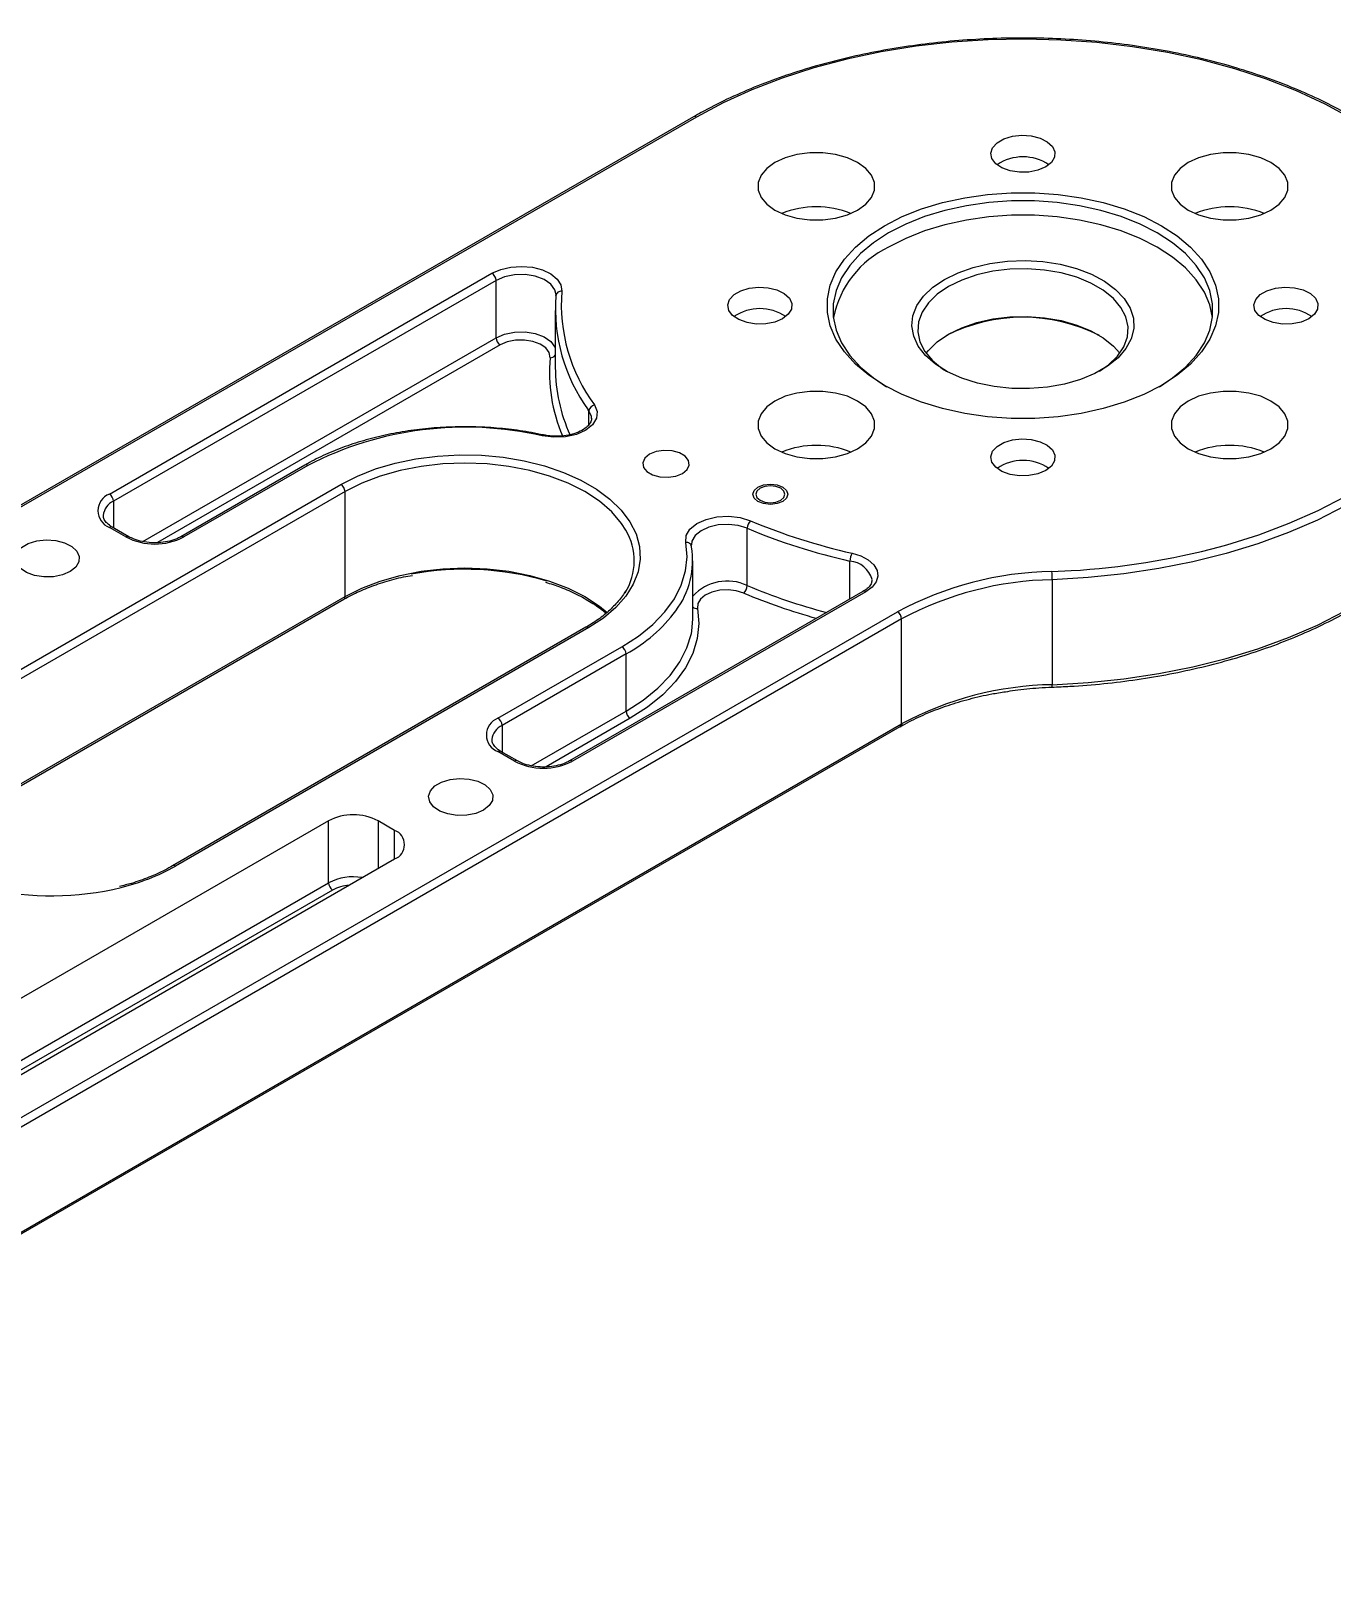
# Model space of a CAD drawing. Header units: millimetres. Extents: x 13 to 7248, y -1201 to 1478.
# Drawn here: x 5923.4 to 6034.6, y 194.5 to 326.1 of the extents above; entities that cross this region are included whole.
import ezdxf

# ---------------------------------------------------------------- set-up
doc = ezdxf.new("R2010")
doc.units = ezdxf.units.MM
doc.header["$LTSCALE"] = 5
doc.header["$PDSIZE"] = -1
doc.linetypes.add('SLD-实线', pattern=[0])
doc.layers.get('0').update_dxf_attribs({"lineweight": 30})
doc.layers.add('标注层', color=96, linetype='SLD-实线')
doc.layers.add('细实线层', color=5, linetype='Continuous', lineweight=15)
doc.styles.get("Standard").update_dxf_attribs({"font": ''})
doc.styles.get('Standard').set_extended_font_data('SimSun')
doc.dimstyles.new('副本3-1', dxfattribs={"dimscale": 3, "dimtxt": 2.5, "dimasz": 2.5, "dimexe": 1.25, "dimexo": 0, "dimtad": 1, "dimtxsty": 'Standard', "dimcen": 2.5, "dimclrt": 256, "dimadec": 0, "dimazin": 0, "dimtfac": 1, "dimtmove": 0, "dimatfit": 3, "dimfxl": 0, "dimarcsym": 0})

# ---------------------------------------------------------------- blocks, each defined once
blk = doc.blocks.new('*D278')
at = {"layer": 'Defpoints', "color": 0}
for p in [(5937.94, 401.1), (5947.1, 397.1)]:
    blk.add_point(p, dxfattribs=at)
at = {"layer": '标注层', "color": 0, "lineweight": -2}
for p, q in [((5931.06, 404.1), (5924.19, 407.1)), ((5937.94, 401.1), (5947.1, 397.1)), ((6051.66, 351.5), (5953.98, 394.11))]:
    blk.add_line(p, q, dxfattribs=at)
at = {"layer": '标注层', "color": 0}
for points in [[(5931.56, 405.25), (5930.56, 402.95), (5937.94, 401.1)], [(5954.48, 395.25), (5953.48, 392.96), (5947.1, 397.1)]]:
    blk.add_solid(points, dxfattribs=at)
at = {"layer": '标注层', "insert": (5971.9, 411.74), "char_height": 7.5, "attachment_point": 1, "rotation": 336.4355}
blk.add_mtext(' 4x %%C 5.5 完全贯穿\\P{\\fGDT|b0|i0|c134|p2;v}%%C 10 {\\fGDT|b0|i0|c134|p2;x} 5.7', dxfattribs=at)

msp = doc.modelspace()

# ---------------------------------------------------------------- linework, layer by layer
msp.add_arc((5997.6429, 266.7589), 0.2437, 304.623119, 6.688626)
at = {"layer": '细实线层'}
for p, q in [((5980.089, 318.7315), (5799.0697, 214.2313)), ((5980.339, 318.7068), (5799.3196, 214.2065)), ((5930.1344, 286.4586), (5962.8573, 305.3492)), ((5963.2109, 304.7368), (5930.488, 285.8463)), ((5963.2109, 299.8376), (5963.2109, 304.7368)), ((5968.3278, 303.4189), (5968.3322, 303.5122)), ((5968.2697, 302.1744), (5968.2697, 297.2752)), ((5932.9828, 282.3872), (5963.2109, 299.8376)), ((5963.5644, 299.2252), (5934.2505, 282.3026)), ((5971.1527, 293.5666), (5971.0887, 293.6593)), ((5971.1527, 292.4075), (5971.1527, 293.5666)), ((5971.369, 292.921), (5971.368, 292.9661)), ((5946.855, 288.9326), (5936.2484, 282.8096)), ((5947.105, 288.9079), (5936.4984, 282.7848)), ((5914.5781, 266.8648), (5949.9334, 287.275)), ((5950.2869, 286.6627), (5914.9316, 266.2525)), ((5930.488, 285.8463), (5930.488, 283.5662)), ((5950.2869, 277.6807), (5950.2869, 286.6627)), ((5931.5486, 282.7848), (5930.1344, 283.6012)), ((5931.7986, 282.8096), (5930.3844, 283.626)), ((5984.6812, 278.6262), (5984.6812, 283.5254)), ((5980.04, 275.8445), (5980.04, 280.7437)), ((5993.4719, 277.4728), (5993.4719, 280.7212)), ((6010.7433, 279.8246), (6012.3843, 279.9039)), ((6010.7746, 279.1282), (6010.7746, 270.1463)), ((5994.5869, 278.1165), (5969.4824, 263.624)), ((5994.8369, 278.0917), (5969.7324, 263.5992)), ((5914.828, 257.0416), (5950.1834, 277.4518)), ((5914.9316, 257.2705), (5950.2869, 277.6807)), ((5872.6369, 204.2816), (5997.5314, 276.3816)), ((5997.8849, 275.7692), (5872.9905, 203.6692)), ((5997.8849, 266.7873), (5997.8849, 275.7692)), ((5970.8966, 275.0537), (5935.5413, 254.6435)), ((5971.1466, 275.0289), (5935.7913, 254.6187)), ((5963.3684, 267.273), (5973.975, 273.3961)), ((5974.3286, 272.7837), (5963.722, 266.6607)), ((5974.3286, 267.8845), (5974.3286, 272.7837)), ((5966.2168, 263.2017), (5974.3286, 267.8845)), ((5974.6821, 267.2721), (5967.4845, 263.117)), ((5872.8869, 194.4583), (5997.7814, 266.5584)), ((5872.9905, 194.6872), (5997.8849, 266.7873)), ((5963.722, 266.6607), (5963.722, 264.3806)), ((5964.7826, 263.5992), (5963.3684, 264.4156)), ((5965.0326, 263.624), (5963.6184, 264.4404)), ((5948.8727, 258.4967), (5903.6179, 232.3716)), ((5948.8727, 253.1891), (5948.8727, 258.4967)), ((5954.5296, 257.6803), (5953.1154, 258.4967)), ((5953.1154, 258.4967), (5953.1154, 254.4146)), ((5954.5296, 255.231), (5954.5296, 257.6803)), ((5909.2748, 229.106), (5954.5296, 255.231)), ((5906.3782, 228.6575), (5948.8727, 253.1891)), ((5949.2263, 252.5768), (5907.7506, 228.6334))]:
    msp.add_line(p, q, dxfattribs=at)
at = {"layer": '细实线层', "flags": 128}
for points in [[(6036.3808, 318.6019), (6034.1073, 319.8306), (6031.6732, 320.9521), (6029.0936, 321.9594), (6026.3845, 322.8463), (6023.5629, 323.6071), (6020.6461, 324.2373), (6017.6525, 324.7329), (6014.6005, 325.0908), (6011.5092, 325.3088), (6008.3977, 325.3854), (6005.2854, 325.3204), (6002.1917, 325.114), (5999.1357, 324.7675), (5996.1366, 324.2832), (5993.2128, 323.6639), (5990.3827, 322.9136), (5987.6638, 322.0369), (5985.0729, 321.0393), (5982.6262, 319.9269), (5980.339, 318.7068), (5980.339, 318.7068)], [(6010.2142, 314.4491), (6009.5547, 314.1681), (6008.781, 314.0118), (6007.9618, 313.9941), (6007.17, 314.1166), (6006.4759, 314.3684), (6005.9412, 314.7271), (6005.6134, 315.1608), (6005.5216, 315.631), (6005.674, 316.096), (6006.0571, 316.5144), (6006.6367, 316.849), (6007.3614, 317.0701), (6008.1669, 317.1581), (6008.9815, 317.1051), (6009.7328, 316.9159), (6010.3541, 316.6072), (6010.7902, 316.2065), (6011.0024, 315.7494), (6010.9718, 315.2765), (6010.701, 314.8299), (6010.2142, 314.4491)], [(5987.0565, 314.8288), (5986.3584, 314.3235), (5985.8726, 313.7411), (5985.6235, 313.111), (5985.6235, 312.4646), (5985.8726, 311.8345), (5986.3584, 311.2521), (5987.0565, 310.7468), (5987.9319, 310.3438), (5988.9406, 310.0633), (5990.0322, 309.9195), (5991.1519, 309.9195), (5992.2434, 310.0633), (5993.2522, 310.3438), (5994.1276, 310.7468), (5994.8257, 311.2521), (5995.3115, 311.8345), (5995.5606, 312.4646), (5995.5606, 313.111), (5995.3115, 313.7411), (5994.8257, 314.3235), (5994.1276, 314.8288), (5993.2522, 315.2318), (5992.2434, 315.5123), (5991.1519, 315.6561), (5990.0322, 315.6561), (5988.9406, 315.5123), (5987.9319, 315.2318), (5987.0565, 314.8288)], [(6022.4118, 314.8288), (6021.7138, 314.3235), (6021.228, 313.7411), (6020.9788, 313.111), (6020.9788, 312.4646), (6021.228, 311.8345), (6021.7138, 311.2521), (6022.4118, 310.7468), (6023.2872, 310.3438), (6024.296, 310.0633), (6025.3875, 309.9195), (6026.5072, 309.9195), (6027.5988, 310.0633), (6028.6075, 310.3438), (6029.4829, 310.7468), (6030.181, 311.2521), (6030.6668, 311.8345), (6030.9159, 312.4646), (6030.9159, 313.111), (6030.6668, 313.7411), (6030.181, 314.3235), (6029.4829, 314.8288), (6028.6075, 315.2318), (6027.5988, 315.5123), (6026.5072, 315.6561), (6025.3876, 315.6561), (6024.296, 315.5123), (6023.2872, 315.2318), (6022.4118, 314.8288)], [(6020.1137, 295.7453), (6018.5997, 294.971), (6016.9351, 294.3077), (6015.1441, 293.765), (6013.2529, 293.351), (6011.289, 293.0715), (6009.281, 292.9308), (6007.2584, 292.9308), (6005.2504, 293.0715), (6003.2865, 293.351), (6001.3953, 293.765), (5999.6043, 294.3077), (5997.9397, 294.971), (5996.4257, 295.7453), (5995.0844, 296.6193), (5993.9354, 297.5803), (5992.9954, 298.6142), (5992.2781, 299.706), (5991.7941, 300.8397), (5991.5503, 301.9989), (5991.5503, 303.1665), (5991.7941, 304.3257), (5992.2781, 305.4594), (5992.9954, 306.5512), (5993.9354, 307.5851), (5995.0844, 308.5461), (5996.4257, 309.4201), (5997.9397, 310.1944), (5999.6043, 310.8577), (6001.3953, 311.4004), (6003.2865, 311.8144), (6005.2504, 312.0939), (6007.2584, 312.2346), (6009.281, 312.2346), (6011.289, 312.0939), (6013.2529, 311.8144), (6015.1441, 311.4004), (6016.9351, 310.8577), (6018.5997, 310.1944), (6020.1137, 309.4201), (6021.455, 308.5461), (6022.604, 307.5851), (6023.544, 306.5512), (6024.2613, 305.4594), (6024.7453, 304.3257), (6024.9891, 303.1665), (6024.9891, 301.9989), (6024.7453, 300.8397), (6024.2613, 299.706), (6023.544, 298.6142), (6022.604, 297.5803), (6021.455, 296.6193), (6020.1137, 295.7453)], [(6019.9362, 295.6443), (6021.0614, 296.389), (6022.1761, 297.3213), (6023.0881, 298.3244), (6023.7839, 299.3836), (6024.2535, 300.4835), (6024.4901, 301.608), (6024.4901, 302.7408), (6024.2535, 303.8654), (6023.7839, 304.9653), (6023.0881, 306.0245), (6022.1761, 307.0275), (6021.0614, 307.9598), (6019.7602, 308.8077), (6018.2914, 309.5589), (6016.6764, 310.2024), (6014.9389, 310.7289), (6013.1041, 311.1306), (6011.1988, 311.4017), (6009.2509, 311.5382), (6007.2885, 311.5382), (6005.3406, 311.4017), (6003.4353, 311.1306), (6001.6005, 310.7289), (5999.863, 310.2024), (5998.248, 309.5589), (5996.7792, 308.8077), (5995.478, 307.9598), (5994.3633, 307.0275), (5993.4513, 306.0245), (5992.7555, 304.9653), (5992.2859, 303.8654), (5992.0493, 302.7408), (5992.0494, 301.608), (5992.2859, 300.4835), (5992.7555, 299.3836), (5993.4513, 298.3244), (5994.3633, 297.3213), (5995.478, 296.389), (5996.6032, 295.6443)], [(6024.485, 301.562), (6024.2535, 302.6406), (6023.7839, 303.7405), (6023.0881, 304.7997), (6022.1761, 305.8027), (6021.0614, 306.735), (6019.7602, 307.5829), (6018.2914, 308.3341), (6016.6764, 308.9776), (6014.9389, 309.5041), (6013.1041, 309.9058), (6011.1988, 310.1769), (6009.2509, 310.3134), (6007.2885, 310.3134), (6005.3406, 310.1769), (6003.4353, 309.9058), (6001.6005, 309.5041), (5999.863, 308.9776), (5998.248, 308.3341), (5996.7792, 307.5829)], [(5962.8573, 305.3492), (5963.6004, 305.6763), (5964.4669, 305.8782), (5965.3951, 305.9406), (5966.3188, 305.859), (5967.1722, 305.6392), (5967.8944, 305.2969), (5968.434, 304.8565), (5968.7524, 304.3493), (5968.8271, 303.8116)], [(6001.5522, 304.8276), (6002.7167, 305.3994), (6004.0251, 305.856), (6005.4434, 306.1855), (6006.9349, 306.3794), (6008.461, 306.4327), (6009.9821, 306.344), (6011.4589, 306.1156), (6012.8531, 305.7534), (6014.1285, 305.2667), (6015.2523, 304.6683), (6016.1951, 303.9735), (6016.9327, 303.2004), (6017.446, 302.369), (6017.7216, 301.5009), (6017.7524, 300.6185), (6017.5376, 299.7446), (6017.0827, 298.902), (6016.3996, 298.1124), (6015.506, 297.3963), (6014.4249, 296.7722), (6013.1844, 296.2563), (6011.8166, 295.862), (6010.357, 295.5994), (6008.8433, 295.4754), (6007.3147, 295.4932), (6005.8109, 295.6523), (6004.3708, 295.9485), (6003.0316, 296.3744), (6001.8281, 296.9187), (6000.7915, 297.5674), (5999.9485, 298.3037), (5999.321, 299.1085), (5998.9253, 299.9611), (5998.7716, 300.8392), (5998.8639, 301.7202), (5999.1999, 302.5812), (5999.7707, 303.4), (6000.5616, 304.1553), (6001.5522, 304.8276)], [(6014.8067, 296.9702), (6015.5943, 297.5223), (6016.3552, 298.2595), (6016.8955, 299.0589), (6017.2006, 299.8987), (6017.262, 300.7561), (6017.0782, 301.6076), (6016.654, 302.43), (6016.0012, 303.2009), (6015.1375, 303.8993), (6014.0864, 304.506), (6012.8767, 305.0046), (6011.5413, 305.3815), (6010.1166, 305.6264), (6008.6416, 305.7325), (6007.1565, 305.697), (6005.7017, 305.5209), (6004.3169, 305.209), (6003.04, 304.7698), (6001.9057, 304.2152)], [(5968.3322, 303.5122), (5968.2409, 303.9362), (5967.8919, 304.4154), (5967.3124, 304.8132), (5966.5545, 305.0938), (5965.6865, 305.2319), (5964.7866, 305.2152), (5963.9359, 305.045), (5963.2109, 304.7368)], [(5987.7142, 301.4601), (5987.0547, 301.1791), (5986.281, 301.0228), (5985.4618, 301.0051), (5984.67, 301.1276), (5983.9759, 301.3794), (5983.4412, 301.7381), (5983.1134, 302.1718), (5983.0216, 302.6421), (5983.174, 303.107), (5983.5571, 303.5254), (5984.1367, 303.86), (5984.8614, 304.0812), (5985.6669, 304.1691), (5986.4815, 304.1161), (5987.2328, 303.9269), (5987.8541, 303.6182), (5988.2903, 303.2175), (5988.5024, 302.7604), (5988.4718, 302.2876), (5988.201, 301.8409), (5987.7142, 301.4601)], [(6001.9057, 304.2152), (6000.9451, 303.5604), (6000.1842, 302.8232), (5999.6439, 302.0238), (5999.3388, 301.184), (5999.2774, 300.3266), (5999.4613, 299.4751), (5999.8854, 298.6527), (6000.5382, 297.8818), (6001.4019, 297.1834), (6001.7327, 296.9702)], [(6032.7142, 301.4601), (6032.0547, 301.1791), (6031.281, 301.0228), (6030.4618, 301.0051), (6029.67, 301.1276), (6028.9759, 301.3794), (6028.4412, 301.7381), (6028.1134, 302.1718), (6028.0216, 302.6421), (6028.174, 303.107), (6028.5571, 303.5254), (6029.1367, 303.86), (6029.8614, 304.0812), (6030.6669, 304.1691), (6031.4815, 304.1161), (6032.2328, 303.9269), (6032.8541, 303.6182), (6033.2902, 303.2175), (6033.5024, 302.7605), (6033.4718, 302.2876), (6033.201, 301.8409), (6032.7142, 301.4601)], [(5999.9935, 298.5), (6000.1842, 298.7405), (6000.9451, 299.4777), (6001.9057, 300.1325), (6003.04, 300.6871), (6004.3169, 301.1263), (6005.7017, 301.4382), (6007.1565, 301.6143), (6008.6416, 301.6498), (6010.1166, 301.5437), (6011.5413, 301.2988), (6012.8767, 300.9219), (6014.0864, 300.4233), (6015.1375, 299.8165), (6016.0012, 299.1182), (6016.5459, 298.5)], [(5963.2109, 299.8376), (5963.9359, 300.1458), (5964.7866, 300.3159), (5965.6865, 300.3327), (5966.5545, 300.1945), (5967.3124, 299.9139), (5967.8919, 299.5161), (5968.2409, 299.037), (5968.2697, 298.9646)], [(5967.8286, 298.1269), (5967.7561, 298.558), (5967.4653, 298.9573), (5966.9824, 299.2888), (5966.3508, 299.5227), (5965.6275, 299.6378), (5964.8776, 299.6238), (5964.1686, 299.482), (5963.5644, 299.2252)], [(5987.0565, 294.4186), (5986.3584, 293.9133), (5985.8726, 293.3309), (5985.6235, 292.7008), (5985.6235, 292.0544), (5985.8726, 291.4243), (5986.3584, 290.8419), (5987.0565, 290.3366), (5987.9319, 289.9336), (5988.9406, 289.6531), (5990.0322, 289.5093), (5991.1519, 289.5093), (5992.2434, 289.6531), (5993.2522, 289.9336), (5994.1276, 290.3366), (5994.8257, 290.8419), (5995.3114, 291.4243), (5995.5606, 292.0544), (5995.5606, 292.7008), (5995.3115, 293.3309), (5994.8257, 293.9133), (5994.1276, 294.4186), (5993.2522, 294.8216), (5992.2434, 295.1021), (5991.1519, 295.2459), (5990.0322, 295.2459), (5988.9406, 295.1021), (5987.9319, 294.8216), (5987.0565, 294.4186)], [(6022.4118, 294.4186), (6021.7138, 293.9133), (6021.228, 293.3309), (6020.9788, 292.7008), (6020.9788, 292.0544), (6021.228, 291.4243), (6021.7138, 290.8419), (6022.4118, 290.3366), (6023.2872, 289.9336), (6024.296, 289.6531), (6025.3875, 289.5093), (6026.5072, 289.5093), (6027.5988, 289.6531), (6028.6075, 289.9336), (6029.4829, 290.3366), (6030.181, 290.8419), (6030.6668, 291.4243), (6030.9159, 292.0544), (6030.9159, 292.7008), (6030.6668, 293.3309), (6030.181, 293.9133), (6029.4829, 294.4186), (6028.6075, 294.8216), (6027.5988, 295.1021), (6026.5072, 295.2459), (6025.3875, 295.2459), (6024.296, 295.1021), (6023.2872, 294.8216), (6022.4118, 294.4186)], [(5971.6167, 294.0825), (5971.8537, 293.5179), (5971.8026, 292.9377), (5971.4677, 292.3899), (5970.8766, 291.9197), (5970.0781, 291.5661), (5969.1384, 291.3582), (5968.1351, 291.3133), (5967.1511, 291.435)], [(5971.368, 292.9661), (5971.3559, 293.0827), (5971.1527, 293.5666)], [(6045.3132, 293.4617), (6044.6927, 292.6297), (6043.3075, 291.0348), (6041.713, 289.5063), (6039.9189, 288.0535), (6037.9358, 286.685), (6035.7756, 285.4089), (6033.4512, 284.233), (6030.9764, 283.1642), (6028.3661, 282.2088), (6025.6358, 281.3727), (6022.8018, 280.6607), (6019.8811, 280.0772), (6016.891, 279.6256), (6013.8495, 279.3087), (6010.7746, 279.1282)], [(5967.1511, 291.435), (5967.1851, 291.48), (5967.2177, 291.5075), (5967.2478, 291.5166), (5967.2559, 291.5157)], [(6010.2142, 288.4712), (6009.5547, 288.1902), (6008.781, 288.0339), (6007.9618, 288.0162), (6007.17, 288.1386), (6006.4759, 288.3904), (6005.9412, 288.7491), (6005.6134, 289.1828), (6005.5216, 289.6531), (6005.674, 290.1181), (6006.0571, 290.5364), (6006.6367, 290.8711), (6007.3614, 291.0922), (6008.1669, 291.1802), (6008.9815, 291.1272), (6009.7328, 290.9379), (6010.3541, 290.6293), (6010.7903, 290.2286), (6011.0024, 289.7715), (6010.9718, 289.2986), (6010.701, 288.8519), (6010.2142, 288.4712)], [(5949.9334, 287.275), (5951.3464, 287.9942), (5952.9044, 288.6054), (5954.5828, 289.0991), (5956.3551, 289.4675), (5958.1935, 289.7047), (5960.0688, 289.807), (5961.9516, 289.7729), (5963.8121, 289.6028), (5965.6211, 289.2994), (5967.3499, 288.8675), (5968.9712, 288.3139), (5970.4597, 287.6474), (5971.7917, 286.8785), (5972.9462, 286.0192), (5973.9051, 285.0832), (5974.6532, 284.0852), (5975.1787, 283.041), (5975.4734, 281.9669), (5975.5326, 280.88), (5975.3553, 279.7974), (5974.9444, 278.7361), (5974.3063, 277.713), (5973.4511, 276.744), (5972.3923, 275.8446), (5971.1466, 275.0289)], [(5976.3269, 289.8574), (5975.9285, 289.5289), (5975.7487, 289.1416), (5975.8093, 288.7421), (5976.1028, 288.3787), (5976.594, 288.0952), (5977.2235, 287.9257), (5977.9154, 287.8908), (5978.5864, 287.9946), (5979.1553, 288.2246), (5979.5537, 288.553), (5979.7335, 288.9403), (5979.673, 289.3398), (5979.3794, 289.7032), (5978.8883, 289.9867), (5978.2588, 290.1562), (5977.5668, 290.1911), (5976.8959, 290.0874), (5976.3269, 289.8574)], [(5974.3019, 283.3804), (5973.9362, 283.947), (5973.0974, 284.9291), (5972.0436, 285.8395), (5970.793, 286.6627), (5969.367, 287.3846), (5967.79, 287.9929), (5966.0889, 288.4772), (5964.2929, 288.8292), (5962.4326, 289.0428), (5960.54, 289.1144), (5958.6474, 289.0428), (5956.7871, 288.8292), (5954.9911, 288.4772), (5953.29, 287.9929), (5951.713, 287.3846), (5950.2869, 286.6627)], [(5985.6059, 285.8253), (5985.2807, 286.1063), (5985.1666, 286.4376), (5985.2807, 286.769), (5985.6059, 287.0499), (5986.0925, 287.2377), (5986.6666, 287.3036), (5987.2406, 287.2377), (5987.7272, 287.0499), (5988.0524, 286.769), (5988.1666, 286.4376), (5988.0524, 286.1063), (5987.7272, 285.8253), (5987.2406, 285.6376), (5986.6666, 285.5717), (5986.0925, 285.6376), (5985.6059, 285.8253)], [(5985.7827, 286.9479), (5985.5117, 286.7138), (5985.4166, 286.4376), (5985.5117, 286.1615), (5985.7827, 285.9274), (5986.1882, 285.771), (5986.6666, 285.716), (5987.1449, 285.771), (5987.5505, 285.9274), (5987.8214, 286.1615), (5987.9166, 286.4376), (5987.8214, 286.7138), (5987.5505, 286.9479), (5987.1449, 287.1043), (5986.6666, 287.1592), (5986.1882, 287.1043), (5985.7827, 286.9479)], [(6025.0894, 281.9504), (6025.6988, 282.1197), (6028.4372, 282.976), (6031.0502, 283.9541), (6033.5217, 285.0481), (6035.8361, 286.251)], [(5979.432, 282.3199), (5979.4698, 282.9004), (5979.7922, 283.4507), (5980.3725, 283.9253), (5981.1627, 284.285), (5982.0976, 284.5), (5983.0998, 284.5526), (5984.0865, 284.4384), (5984.9761, 284.1668)], [(6010.7746, 270.1463), (6013.8495, 270.3267), (6016.891, 270.6437), (6019.8811, 271.0953), (6022.8018, 271.6788), (6025.6358, 272.3907), (6028.3661, 273.2269), (6030.9764, 274.1822), (6033.4512, 275.251), (6035.7756, 276.427), (6037.9358, 277.703), (6039.9189, 279.0716), (6041.713, 280.5244), (6043.3075, 282.0528), (6044.6927, 283.6478), (6045.3158, 284.4835)], [(5984.6812, 283.5254), (5983.9187, 283.7582), (5983.073, 283.8561), (5982.214, 283.8111), (5981.4126, 283.6268), (5980.7353, 283.3185), (5980.2379, 282.9116), (5979.9616, 282.4399), (5979.9123, 282.1052)], [(5926.7756, 279.8253), (5926.1161, 279.5443), (5925.3424, 279.388), (5924.5232, 279.3703), (5923.7314, 279.4928), (5923.0373, 279.7446), (5922.5026, 280.1033), (5922.1748, 280.537), (5922.083, 281.0072), (5922.2354, 281.4722), (5922.6185, 281.8906), (5923.1981, 282.2252), (5923.9228, 282.4463), (5924.7283, 282.5343), (5925.5429, 282.4813), (5926.2942, 282.2921), (5926.9155, 281.9834), (5927.3517, 281.5827), (5927.5638, 281.1256), (5927.5332, 280.6527), (5927.2624, 280.2061), (5926.7756, 279.8253)], [(5973.975, 273.3961), (5975.3866, 274.3073), (5976.6138, 275.3036), (5977.6413, 276.3725), (5978.4564, 277.5008), (5979.0489, 278.6744), (5979.4116, 279.8788), (5979.5398, 281.099), (5979.432, 282.3199)], [(5993.6568, 281.3976), (5994.413, 281.1577), (5995.0445, 280.8183), (5995.513, 280.4), (5995.79, 279.9283), (5995.8587, 279.4317), (5995.7148, 278.9406), (5995.3672, 278.4847), (5994.8369, 278.0917)], [(5950.2869, 277.6807), (5951.713, 278.4027), (5953.29, 279.011), (5954.9911, 279.4953), (5956.7871, 279.8472), (5958.6474, 280.0608), (5960.54, 280.1324), (5962.4326, 280.0608), (5964.2929, 279.8472), (5966.0889, 279.4953), (5967.79, 279.011), (5969.367, 278.4027), (5970.793, 277.6807), (5972.0436, 276.8575), (5972.6945, 276.3262)], [(5984.3864, 277.9848), (5983.7509, 278.1788), (5983.0462, 278.2604), (5982.3303, 278.2228), (5981.6625, 278.0692), (5981.0981, 277.8123), (5980.6836, 277.4733), (5980.4533, 277.0802), (5980.4263, 276.6656)], [(5980.4263, 276.6656), (5980.5398, 275.3804), (5980.4048, 274.096), (5980.0231, 272.8282), (5979.3994, 271.5928), (5978.5414, 270.4052), (5977.4598, 269.28), (5976.168, 268.2313), (5974.6821, 267.2721)], [(5979.9434, 274.7256), (5980.0398, 275.7901), (5980.04, 275.8445)], [(5974.3286, 267.8845), (5975.7773, 268.8197), (5977.0368, 269.8422), (5978.0913, 270.9392), (5978.9279, 272.0972), (5979.536, 273.3017), (5979.9082, 274.5378), (5979.9434, 274.7256)], [(5962.131, 259.4151), (5961.4714, 259.1341), (5960.6977, 258.9778), (5959.8785, 258.9601), (5959.0867, 259.0826), (5958.3927, 259.3344), (5957.858, 259.6931), (5957.5301, 260.1268), (5957.4384, 260.597), (5957.5908, 261.062), (5957.9738, 261.4804), (5958.5534, 261.815), (5959.2782, 262.0361), (5960.0836, 262.1241), (5960.8982, 262.0711), (5961.6495, 261.8819), (5962.2709, 261.5732), (5962.707, 261.1725), (5962.9192, 260.7154), (5962.8885, 260.2425), (5962.6178, 259.7959), (5962.131, 259.4151)]]:
    msp.add_lwpolyline(points, dxfattribs=at)
at = {"layer": '细实线层'}
for centre, radius, start, end in [((5980.1925, 318.5023), 0.2515, 54.38279, 114.307067), ((6008.2697, 311.3512), 3.9604, 55.952336, 124.047615), ((5990.592, 303.1258), 7.9088, 68.036775, 111.963225), ((6025.9474, 303.1258), 7.9089, 68.036885, 111.963116), ((6000.4517, 299.8367), 8.5727, 115.365246, 168.389315), ((5962.4433, 304.7019), 0.7684, 2.605519, 57.394542), ((5982.9961, 302.298), 14.7111, 175.630341, 215.960342), ((5968.7697, 303.3708), 0.4445, 82.582168, 173.793079), ((5983.3359, 302.7072), 14.5508, 175.647128, 216.351038), ((5985.7697, 298.3622), 3.9604, 55.952276, 124.047754), ((6008.2697, 287.0118), 14.5671, 63.336371, 116.663628), ((6030.7697, 298.3622), 3.9604, 55.952348, 124.047583), ((5963.9785, 299.8725), 0.7684, 182.605671, 237.394395), ((5981.8359, 296.8952), 14.0614, 174.974644, 202.841578), ((5967.8657, 298.6265), 0.5009, 265.744837, 323.747899), ((5982.3223, 297.3417), 14.0528, 180.271167, 204.382563), ((5971.733, 293.5114), 0.5828, 101.504844, 174.559868), ((5960.5834, 262.7628), 29.4148, 77.098287, 117.272243), ((5990.592, 282.7156), 7.9088, 68.036811, 111.963189), ((6025.9474, 282.7156), 7.9088, 68.036775, 111.963225), ((5946.9585, 288.7034), 0.2515, 54.382334, 114.307238), ((6008.2697, 285.3732), 3.9604, 55.952287, 124.047723), ((5949.5193, 286.6277), 0.7684, 2.605451, 57.394611), ((5930.6766, 285.0299), 1.5282, 110.783466, 249.216534), ((5931.1136, 284.4684), 1.5133, 114.422601, 173.759115), ((5929.7203, 285.8113), 0.7684, 2.605519, 57.394542), ((5930.2809, 283.3968), 0.2515, 65.693716, 125.616999), ((5969.8423, 280.7422), 5.1815, 328.192027, 30.607784), ((5985.5792, 283.5011), 0.8983, 132.175747, 178.44626), ((6005.2989, 332.9769), 53.5774, 247.367404, 257.24711), ((6005.3361, 333.0003), 52.9078, 247.367441, 257.247125), ((5931.6951, 282.5802), 0.2516, 65.802415, 125.607575), ((5934.0235, 287.5613), 5.3796, 242.609682, 297.390318), ((5936.3518, 282.5802), 0.2517, 54.395484, 114.154998), ((5972.8039, 280.7964), 7.2168, 323.157763, 9.136486), ((5979.5033, 281.8977), 0.4281, 5.979312, 99.595295), ((6008.7476, 342.9412), 63.1421, 273.301822, 284.999497), ((5994.8335, 280.7123), 1.3617, 149.784175, 179.628082), ((5993.3155, 278.614), 2.113, 14.454881, 85.75538), ((5960.5216, 255.0991), 24.9213, 73.552088, 100.558636), ((6011.2365, 250.8611), 28.9677, 90.975597, 118.236905), ((6011.2558, 250.8712), 28.2611, 90.975601, 118.236916), ((6003.0473, 279.1296), 7.7273, 359.989591, 5.159757), ((5982.9688, 275.035), 3.9786, 64.506023, 137.403698), ((5983.7832, 278.6505), 0.8983, 312.175, 358.446372), ((6004.6357, 326.3231), 52.4083, 247.270807, 254.484845), ((6004.9765, 327.203), 52.6461, 247.324952, 255.136866), ((5994.6905, 277.8873), 0.2515, 54.382334, 114.307238), ((5950.0386, 277.6552), 0.2496, 305.440766, 5.871669), ((5968.0472, 284.3232), 13.1383, 298.561244, 323.287482), ((5980.3786, 277.1704), 0.5071, 228.101186, 275.395878), ((5997.1173, 275.7343), 0.7684, 2.6056, 57.394462), ((5971.0001, 274.8245), 0.2515, 54.382474, 114.307097), ((5973.561, 272.7488), 0.7684, 2.605501, 57.394499), ((6011.2558, 241.8892), 28.2611, 90.975601, 118.236916), ((6010.0979, 270.0821), 0.6798, 347.480816, 5.421606), ((5963.9107, 265.8443), 1.5282, 110.783423, 249.216577), ((5962.9544, 266.6257), 0.7684, 2.605501, 57.394499), ((5975.0962, 267.9194), 0.7684, 182.605492, 237.394512), ((5964.3476, 265.2828), 1.5133, 114.422456, 173.759318), ((5963.5149, 264.2112), 0.2515, 65.693716, 125.616999), ((5964.9277, 263.4084), 0.2397, 63.891142, 127.250448), ((5967.2575, 268.3757), 5.3796, 242.609682, 297.390318), ((5969.5858, 263.3946), 0.2517, 54.395935, 114.154261), ((5950.9941, 254.4025), 4.6111, 62.609668, 117.390322), ((5954.0648, 256.4556), 1.3098, 290.783406, 69.216594), ((5926.7526, 270.8191), 18.5512, 283.642121, 299.158397), ((5935.6448, 254.4143), 0.2515, 54.381876, 114.313965), ((5925.1809, 277.1953), 25.1183, 257.254045, 283.695691), ((5950.9902, 249.0908), 4.6131, 80.27652, 117.323647), ((5949.6403, 253.2241), 0.7684, 182.605492, 237.394512), ((5950.8813, 249.4966), 3.4966, 93.979847, 118.250013)]:
    msp.add_arc(centre, radius, start, end, dxfattribs=at)
for points, knots in [([(6045.2094, 311.0953), (6045.018, 311.3723), (6044.4618, 312.1772), (6043.3284, 313.4527), (6041.8314, 314.9165), (6040.1448, 316.3093), (6038.2906, 317.6268), (6036.2755, 318.8609), (6034.1116, 320.0055), (6031.8104, 321.0544), (6029.3843, 322.0023), (6026.8464, 322.8444), (6024.2102, 323.5763), (6021.4897, 324.1944), (6018.6992, 324.6956), (6015.8536, 325.0772), (6012.968, 325.3373), (6010.0575, 325.4747), (6007.1376, 325.4886), (6004.2236, 325.3789), (6001.3312, 325.1463), (5998.4754, 324.7918), (5995.6715, 324.3174), (5992.9342, 323.7254), (5990.2779, 323.0188), (5987.717, 322.2012), (5985.2643, 321.2768), (5982.9349, 320.2495), (5981.2326, 319.3821), (5980.3124, 318.8586), (5980.089, 318.7315)], [0, 0, 0, 0, 0.01947878, 0.05662013, 0.09382321, 0.13106902, 0.16834071, 0.20562517, 0.24291246, 0.28019602, 0.31747313, 0.35474259, 0.39200428, 0.42925863, 0.46650665, 0.50374952, 0.54098841, 0.57822481, 0.61546013, 0.65269577, 0.68993267, 0.72717238, 0.76441634, 0.80166605, 0.83892287, 0.87618794, 0.91346257, 0.95074725, 0.98804243, 1, 1, 1, 1]), ([(5971.3589, 292.9524), (5971.3626, 292.9369), (5971.3944, 292.8033), (5971.3022, 292.5778), (5971.0317, 292.215), (5970.5728, 291.8877), (5969.9477, 291.6195), (5969.2108, 291.4454), (5968.4133, 291.382), (5967.747, 291.4219), (5967.3753, 291.4929), (5967.2559, 291.5157)], [0, 0, 0, 0, 0.01952144, 0.16856305, 0.29035832, 0.42074416, 0.54927518, 0.67816068, 0.8080082, 0.93829484, 1, 1, 1, 1]), ([(5967.2559, 291.5157), (5966.9179, 291.5844), (5965.9387, 291.7835), (5964.2682, 292.0223), (5962.2486, 292.1895), (5960.2092, 292.2312), (5958.1738, 292.149), (5956.1639, 291.9432), (5954.2012, 291.6159), (5952.307, 291.1704), (5950.5011, 290.6113), (5948.8048, 289.9431), (5947.6122, 289.362), (5946.9886, 289.0084), (5946.855, 288.9326)], [0, 0, 0, 0, 0.04876014, 0.14129008, 0.23382056, 0.32633613, 0.41885185, 0.51137982, 0.60393374, 0.69652983, 0.7891824, 0.88190519, 0.97470735, 1, 1, 1, 1]), ([(5930.3844, 283.626), (5930.2987, 283.6793), (5930.0494, 283.8347), (5929.77, 284.124), (5929.617, 284.4069), (5929.6242, 284.5658), (5929.6271, 284.6278)], [0, 0, 0, 0, 0.16495685, 0.48013201, 0.79725052, 1, 1, 1, 1]), ([(6010.7614, 269.9347), (6011.2721, 269.9566), (6012.7526, 270.0203), (6015.1883, 270.2197), (6018.0443, 270.5719), (6020.8487, 271.0459), (6023.5865, 271.637), (6026.2433, 272.3428), (6028.8051, 273.1597), (6031.2582, 274.0834), (6033.5897, 275.1095), (6035.7871, 276.2327), (6037.8389, 277.4473), (6039.7332, 278.7475), (6041.4618, 280.1261), (6043.0071, 281.5779), (6044.2837, 282.9713), (6044.9526, 283.9031), (6045.2432, 284.3079)], [0, 0, 0, 0, 0.03438979, 0.09969563, 0.16501633, 0.23034443, 0.2956826, 0.36103304, 0.42639813, 0.49178, 0.55717962, 0.62259761, 0.68803228, 0.75347955, 0.81893034, 0.88436728, 0.94976818, 1, 1, 1, 1]), ([(5936.2484, 282.8096), (5936.1538, 282.759), (5935.876, 282.6106), (5935.3038, 282.419), (5934.5378, 282.289), (5933.7286, 282.2729), (5932.9432, 282.3735), (5932.2794, 282.5619), (5931.9443, 282.7345), (5931.7986, 282.8096)], [0, 0, 0, 0, 0.08135874, 0.2389448, 0.39799502, 0.55802709, 0.71823584, 0.87743586, 1, 1, 1, 1]), ([(5950.1834, 277.4518), (5950.4011, 277.5728), (5951.0345, 277.9248), (5952.1941, 278.4443), (5953.6919, 278.9621), (5954.9859, 279.3175), (5955.7958, 279.4564), (5956.0455, 279.4992)], [0, 0, 0, 0, 0.1317962, 0.38346956, 0.63543889, 0.88763184, 1, 1, 1, 1]), ([(5995.3509, 279.1298), (5995.3476, 279.0376), (5995.341, 278.8504), (5995.1357, 278.5305), (5994.8513, 278.2765), (5994.6392, 278.1481), (5994.5869, 278.1165)], [0, 0, 0, 0, 0.29781329, 0.60395145, 0.90236625, 1, 1, 1, 1]), ([(5967.429, 278.9234), (5967.8684, 278.7819), (5968.8159, 278.4766), (5970.134, 277.8875), (5971.3666, 277.1883), (5972.1923, 276.6332), (5972.5476, 276.3003), (5972.6054, 276.2461)], [0, 0, 0, 0, 0.21324027, 0.45988739, 0.70620309, 0.95224713, 1, 1, 1, 1]), ([(5974.2705, 278.1741), (5974.2357, 278.1061), (5974.0411, 277.7267), (5973.4877, 277.0648), (5972.6116, 276.2119), (5971.7177, 275.5463), (5971.107, 275.1799), (5970.8966, 275.0537)], [0, 0, 0, 0, 0.05874954, 0.32798299, 0.59480981, 0.86041394, 1, 1, 1, 1]), ([(6006.7809, 269.5424), (6007.0507, 269.588), (6007.9803, 269.7452), (6009.3189, 269.8661), (6010.3828, 269.9167), (6010.7614, 269.9347)], [0, 0, 0, 0, 0.20846724, 0.71833223, 1, 1, 1, 1]), ([(5997.7814, 266.5584), (5998.0377, 266.7016), (5998.7828, 267.1181), (6000.1286, 267.742), (6001.8466, 268.3927), (6003.6787, 268.9337), (6005.3298, 269.3232), (6006.3878, 269.483), (6006.7809, 269.5424)], [0, 0, 0, 0, 0.10240428, 0.29768721, 0.4931224, 0.68866459, 0.88431731, 1, 1, 1, 1]), ([(5963.6184, 264.4404), (5963.5327, 264.4938), (5963.2834, 264.6491), (5963.004, 264.9384), (5962.851, 265.2213), (5962.8583, 265.3802), (5962.8611, 265.4422)], [0, 0, 0, 0, 0.16495631, 0.48013224, 0.79725045, 1, 1, 1, 1]), ([(5969.4824, 263.624), (5969.3878, 263.5734), (5969.11, 263.425), (5968.5378, 263.2334), (5967.7718, 263.1034), (5966.9627, 263.0873), (5966.1772, 263.1879), (5965.5134, 263.3763), (5965.1784, 263.5489), (5965.0326, 263.624)], [0, 0, 0, 0, 0.08135874, 0.2389448, 0.39799502, 0.55802709, 0.71823584, 0.87743586, 1, 1, 1, 1]), ([(5935.5413, 254.6435), (5935.3237, 254.5224), (5934.6905, 254.1701), (5933.5276, 253.6549), (5932.2214, 253.1829), (5931.341, 252.9656), (5930.9971, 252.8807)], [0, 0, 0, 0, 0.16537038, 0.48115566, 0.79731357, 1, 1, 1, 1])]:
    msp.add_open_spline(points, degree=3, knots=knots, dxfattribs=at)

# ---------------------------------------------------------------- dimensions: what is measured, and where the dimension line sits
at = {"layer": '标注层'}
dim = msp.add_diameter_dim_2p(p1=(5937.9374, 401.1019), p2=(5947.1035, 397.1041), text=' 4x %%C 5.5 完全贯穿\\P{\\fGDT|b0|i0|c134|p2;v}%%C 10 {\\fGDT|b0|i0|c134|p2;x} 5.7', dimstyle='副本3-1', dxfattribs=at)
dim.commit()
dim.dimension.update_dxf_attribs({"geometry": '*D278', "text_midpoint": (6011.2961, 382.8563)})

doc.saveas('drawing.dxf')
